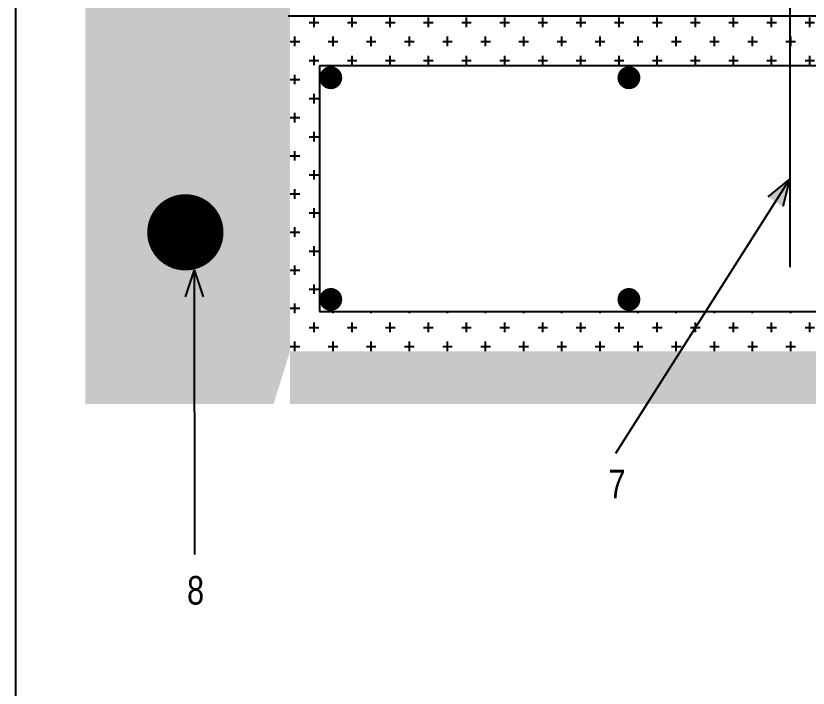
# Model space of a CAD drawing. Header units: millimetres. Extents: x 962 to 8486, y 785 to 4222.
# Drawn here: x 2521.2 to 2690.5, y 1601.2 to 1744.9 of the extents above; entities that cross this region are included whole.
import ezdxf

# ---------------------------------------------------------------- set-up
doc = ezdxf.new("R2010")
doc.units = ezdxf.units.MM
doc.linetypes.add('DASHED', pattern=[19.05, 12.7, -6.35])
doc.linetypes.add('SOLID_LINE', pattern=[0])
for name, color, linetype in [('AHAT', 3, 'Continuous'), ('KIRMIM', 1, 'Continuous'), ('MIMARI', 2, 'SOLID_LINE'), ('YAZI', 8, 'Continuous')]:
    doc.layers.add(name, color=color, linetype=linetype)
doc.styles.add('2', font='wturkce.shx', dxfattribs={"height": 0.2})

msp = doc.modelspace()

# ---------------------------------------------------------------- hatches: boundary and pattern name
at = {"layer": 'KIRMIM', "linetype": 'Continuous'}
h = msp.add_hatch(dxfattribs=at)
h.set_pattern_fill('AR-CONC,_I', color=256, scale=1.62974, style=2)
h.set_pattern_definition([(50, (-3886.193, -864.338), (11.689474, -1.022696), [1.222305, -13.445353]), (355, (-3886.193, -864.338), (-2.261286, 12.258774), [0.977844, -10.756282]), (100.4514, (-3885.219, -864.423), (9.428197, 11.23607), [1.0388, -11.426792]), (46.1842, (-3886.193, -861.079), (17.39325, -2.69753), [1.833457, -20.16803]), (96.6356, (-3884.743, -861.303), (15.23257, 15.875586), [1.5582, -17.140185]), (351.1842, (-3886.193, -861.079), (15.232557, 15.8756), [1.466766, -16.134423]), (21, (-3884.563, -861.894), (9.728031, -6.56164), [1.222305, -13.445353]), (326, (-3884.563, -861.894), (3.965407, 11.818058), [0.977844, -10.756282]), (71.4514, (-3883.752, -862.44), (13.693442, 5.256408), [1.0388, -11.426792]), (37.5, (-3886.1927, -864.338), (0.198174, 5.4253034), [0, -10.625903, 0, -10.919256, 0, -10.7970257]), (7.5, (-3886.1927, -864.338), (4.2873488, 6.4278844), [0, -6.225606, 0, -10.381442, 0, -4.115093]), (327.5, (-3889.827, -864.338), (8.6999163, -0.3675857), [0, -4.074349, 0, -12.71197, 0, -16.867806]), (317.5, (-3891.457, -864.338), (9.504417, 1.631451), [0, -5.296654, 0, -8.442052, 0, -11.978587])])
edge = h.paths.add_edge_path()
edge.add_line((2579.756, 1661.904), (2536.039, 1661.904))
edge.add_line((2536.039, 1661.904), (2536.039, 1750.459))
edge.add_line((2536.039, 1750.459), (2579.756, 1750.459))
edge.add_line((2579.756, 1750.459), (2579.756, 1673.178))
edge.add_line((2576.259, 1661.904), (2857.874, 1661.904))
edge.add_line((2857.874, 1661.904), (2857.874, 1673.178))
edge.add_line((2857.874, 1673.178), (2579.756, 1673.178))
h = msp.add_hatch(dxfattribs=at)
h.set_pattern_fill('CROSS,_I', color=256, scale=16.297397, style=2)
h.set_pattern_definition([(0, (-3886.1927, -839.677), (4.0743493, 4.0743493), [2.0371747, -6.111524]), (90, (-3885.174, -840.6957), (-4.0743493, 4.0743493), [2.0371747, -6.111524])])
h.paths.add_polyline_path([(2579.354, 1744.852), (2858.518, 1744.852), (2858.518, 1673.064), (2579.354, 1673.064)])
edge = h.paths.add_edge_path()
edge.add_line((2586.046, 1734.218), (2859.003, 1734.218))
edge.add_line((2586.046, 1734.218), (2586.046, 1681.64))
edge.add_line((2586.046, 1681.64), (2859.003, 1681.64))
at = {"layer": 'MIMARI', "linetype": 'Continuous'}
for points in [[(2685.087, 1704.127), (2681.836, 1706.186), (2686.552, 1710.036)], [(2561.238, 1684.824), (2557.389, 1684.824), (2559.313, 1690.6)]]:
    msp.add_hatch(color=256, dxfattribs=at).paths.add_polyline_path(points)

# ---------------------------------------------------------------- linework, layer by layer
at = {"layer": 'AHAT', "linetype": 'Continuous'}
for p, q in [((2686.552, 1889.978), (2686.552, 1691.168)), ((2586.046, 1734.218), (2586.046, 1681.64)), ((2586.046, 1734.218), (2859.003, 1734.218)), ((2586.046, 1681.64), (2859.003, 1681.64))]:
    msp.add_line(p, q, dxfattribs=at)
for points, const_width in [([(2587.252, 1731.621, 1), (2589.697, 1731.621, 1)], 2.445), ([(2650.962, 1731.621, 1), (2653.406, 1731.621, 1)], 2.445), ([(2553.331, 1698.582, 1), (2561.48, 1698.582, 1)], 8.149), ([(2587.252, 1684.238, -1), (2589.697, 1684.238, -1)], 2.445), ([(2650.962, 1684.238, -1), (2653.406, 1684.238, -1)], 2.445)]:
    msp.add_lwpolyline(points, format="xyb", close=True, dxfattribs=dict(at, const_width=const_width))
at = {"layer": 'MIMARI', "linetype": 'DASHED', "ltscale": 100}
msp.add_line((2579.354, 1744.852), (2858.518, 1744.852), dxfattribs=at)
at = {"layer": 'MIMARI', "linetype": 'Continuous'}
for p, q in [((2686.552, 1710.036), (2649.342, 1651.288)), ((2686.552, 1710.036), (2681.836, 1706.186)), ((2686.552, 1710.036), (2685.087, 1704.127)), ((2559.313, 1690.6), (2557.389, 1684.824)), ((2559.313, 1690.6), (2559.366, 1629.69)), ((2559.313, 1690.6), (2561.238, 1684.824))]:
    msp.add_line(p, q, dxfattribs=at)
at = {"layer": 'YAZI'}
msp.add_lwpolyline([(2521.181, 1964.261), (2930.833, 1964.261), (2930.833, 1499.676), (2521.181, 1499.676)], close=True, dxfattribs=at)

# ---------------------------------------------------------------- texts
at = {"layer": 'YAZI', "linetype": 'Continuous', "style": '2', "width": 0.8}
for s, p in [('7', (2647.813, 1641.756)), ('8', (2557.77, 1619.025))]:
    msp.add_text(s, height=6.112, dxfattribs=at).set_placement(p)

doc.saveas('drawing.dxf')
